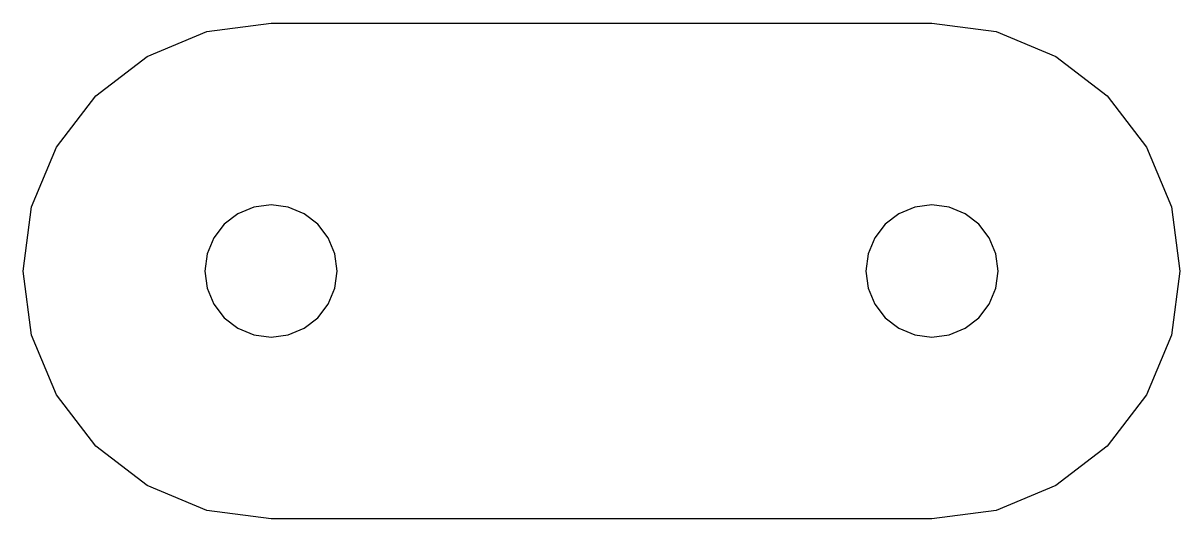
# Model space of a CAD drawing. Header units: metres. Extents: x 0 to 28, y 0 to 12.
import ezdxf

# ---------------------------------------------------------------- set-up
doc = ezdxf.new("R2010")
doc.units = ezdxf.units.M

msp = doc.modelspace()

# ---------------------------------------------------------------- linework, layer by layer
at = {"layer": 'Layer0'}
for points in [[(6, 12, 0), (22, 12, 0), (23.553, 11.796, 0), (25, 11.196, 0), (26.243, 10.243, 0), (27.196, 9, 0), (27.796, 7.553, 0), (28, 6, 0), (27.796, 4.447, 0), (27.196, 3, 0), (26.243, 1.757, 0), (25, 0.804, 0), (23.553, 0.204, 0), (22, 0, 0), (6, 0, 0), (4.447, 0.204, 0), (3, 0.804, 0), (1.757, 1.757, 0), (0.804, 3, 0), (0.204, 4.447, 0), (0, 6, 0), (0.204, 7.553, 0), (0.804, 9, 0), (1.757, 10.243, 0), (3, 11.196, 0), (4.447, 11.796, 0), (6, 12, 0)], [(6, 7.6, 0), (5.586, 7.545, 0), (5.2, 7.386, 0), (4.869, 7.131, 0), (4.614, 6.8, 0), (4.455, 6.414, 0), (4.4, 6, 0), (4.455, 5.586, 0), (4.614, 5.2, 0), (4.869, 4.869, 0), (5.2, 4.614, 0), (5.586, 4.455, 0), (6, 4.4, 0), (6.414, 4.455, 0), (6.8, 4.614, 0), (7.131, 4.869, 0), (7.386, 5.2, 0), (7.545, 5.586, 0), (7.6, 6, 0), (7.545, 6.414, 0), (7.386, 6.8, 0), (7.131, 7.131, 0), (6.8, 7.386, 0), (6.414, 7.545, 0), (6, 7.6, 0)], [(22.414, 7.545, 0), (22, 7.6, 0), (21.586, 7.545, 0), (21.2, 7.386, 0), (20.869, 7.131, 0), (20.614, 6.8, 0), (20.455, 6.414, 0), (20.4, 6, 0), (20.455, 5.586, 0), (20.614, 5.2, 0), (20.869, 4.869, 0), (21.2, 4.614, 0), (21.586, 4.455, 0), (22, 4.4, 0), (22.414, 4.455, 0), (22.8, 4.614, 0), (23.131, 4.869, 0), (23.386, 5.2, 0), (23.545, 5.586, 0), (23.6, 6, 0), (23.545, 6.414, 0), (23.386, 6.8, 0), (23.131, 7.131, 0), (22.8, 7.386, 0), (22.414, 7.545, 0)]]:
    msp.add_polyline3d(points, dxfattribs=at)

doc.saveas('drawing.dxf')
